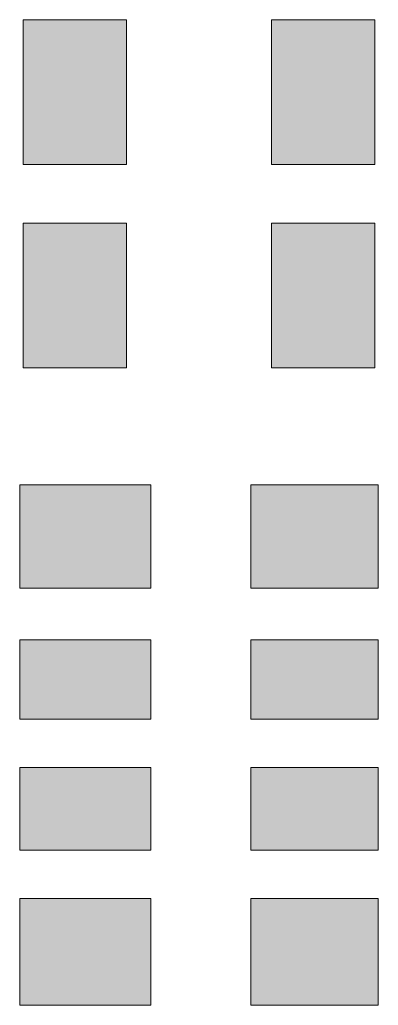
# Model space of a CAD drawing. Extents: x 146 to 361, y 242 to 614.
# Drawn here: x 296.52 to 302.76, y 553.19 to 570.35 of the extents above; entities that cross this region are included whole.
import ezdxf

# ---------------------------------------------------------------- set-up
doc = ezdxf.new("R2010")
doc.units = 0
doc.header["$MEASUREMENT"] = 0
doc.layers.add('Ebene 1', color=7, linetype='Continuous')

msp = doc.modelspace()

# ---------------------------------------------------------------- hatches: boundary and pattern name
at = {"layer": 'Ebene 1', "true_color": 0xffffff}
h = msp.add_hatch(color=7, dxfattribs=at)
h.dxf.hatch_style = 2
h.paths.add_polyline_path([(296.58, 567.831), (298.38, 567.831), (298.38, 570.351), (296.58, 570.351)])
h = msp.add_hatch(color=7, dxfattribs=at)
h.dxf.hatch_style = 2
h.paths.add_polyline_path([(300.9, 567.831), (302.7, 567.831), (302.7, 570.351), (300.9, 570.351)])
h = msp.add_hatch(color=7, dxfattribs=at)
h.dxf.hatch_style = 2
h.paths.add_polyline_path([(296.58, 564.291), (298.38, 564.291), (298.38, 566.811), (296.58, 566.811)])
h = msp.add_hatch(color=7, dxfattribs=at)
h.dxf.hatch_style = 2
h.paths.add_polyline_path([(300.9, 564.291), (302.7, 564.291), (302.7, 566.811), (300.9, 566.811)])
h = msp.add_hatch(color=7, dxfattribs=at)
h.dxf.hatch_style = 2
h.paths.add_polyline_path([(296.52, 560.451), (298.8, 560.451), (298.8, 562.251), (296.52, 562.251)])
h = msp.add_hatch(color=7, dxfattribs=at)
h.dxf.hatch_style = 2
h.paths.add_polyline_path([(300.54, 560.451), (302.76, 560.451), (302.76, 562.251), (300.54, 562.251)])
h = msp.add_hatch(color=7, dxfattribs=at)
h.dxf.hatch_style = 2
h.paths.add_polyline_path([(296.52, 558.171), (298.8, 558.171), (298.8, 559.551), (296.52, 559.551)])
h = msp.add_hatch(color=7, dxfattribs=at)
h.dxf.hatch_style = 2
h.paths.add_polyline_path([(300.54, 558.171), (302.76, 558.171), (302.76, 559.551), (300.54, 559.551)])
h = msp.add_hatch(color=7, dxfattribs=at)
h.dxf.hatch_style = 2
h.paths.add_polyline_path([(296.52, 555.891), (298.8, 555.891), (298.8, 557.331), (296.52, 557.331)])
h = msp.add_hatch(color=7, dxfattribs=at)
h.dxf.hatch_style = 2
h.paths.add_polyline_path([(300.54, 555.891), (302.76, 555.891), (302.76, 557.331), (300.54, 557.331)])
h = msp.add_hatch(color=7, dxfattribs=at)
h.dxf.hatch_style = 2
h.paths.add_polyline_path([(296.52, 553.19), (298.8, 553.19), (298.8, 555.05), (296.52, 555.05)])
h = msp.add_hatch(color=7, dxfattribs=at)
h.dxf.hatch_style = 2
h.paths.add_polyline_path([(300.54, 553.19), (302.76, 553.19), (302.76, 555.05), (300.54, 555.05)])

# ---------------------------------------------------------------- linework, layer by layer
at = {"layer": 'Ebene 1', "lineweight": 0}
for points in [[(296.58, 567.831), (298.38, 567.831), (298.38, 570.351), (296.58, 570.351), (296.58, 567.831)], [(300.9, 567.831), (302.7, 567.831), (302.7, 570.351), (300.9, 570.351), (300.9, 567.831)], [(296.58, 564.291), (298.38, 564.291), (298.38, 566.811), (296.58, 566.811), (296.58, 564.291)], [(300.9, 564.291), (302.7, 564.291), (302.7, 566.811), (300.9, 566.811), (300.9, 564.291)], [(296.52, 560.451), (298.8, 560.451), (298.8, 562.251), (296.52, 562.251), (296.52, 560.451)], [(300.54, 560.451), (302.76, 560.451), (302.76, 562.251), (300.54, 562.251), (300.54, 560.451)], [(296.52, 558.171), (298.8, 558.171), (298.8, 559.551), (296.52, 559.551), (296.52, 558.171)], [(300.54, 558.171), (302.76, 558.171), (302.76, 559.551), (300.54, 559.551), (300.54, 558.171)], [(296.52, 555.891), (298.8, 555.891), (298.8, 557.331), (296.52, 557.331), (296.52, 555.891)], [(300.54, 555.891), (302.76, 555.891), (302.76, 557.331), (300.54, 557.331), (300.54, 555.891)], [(296.52, 553.19), (298.8, 553.19), (298.8, 555.05), (296.52, 555.05), (296.52, 553.19)], [(300.54, 553.19), (302.76, 553.19), (302.76, 555.05), (300.54, 555.05), (300.54, 553.19)]]:
    msp.add_lwpolyline(points, dxfattribs=at)

doc.saveas('drawing.dxf')
